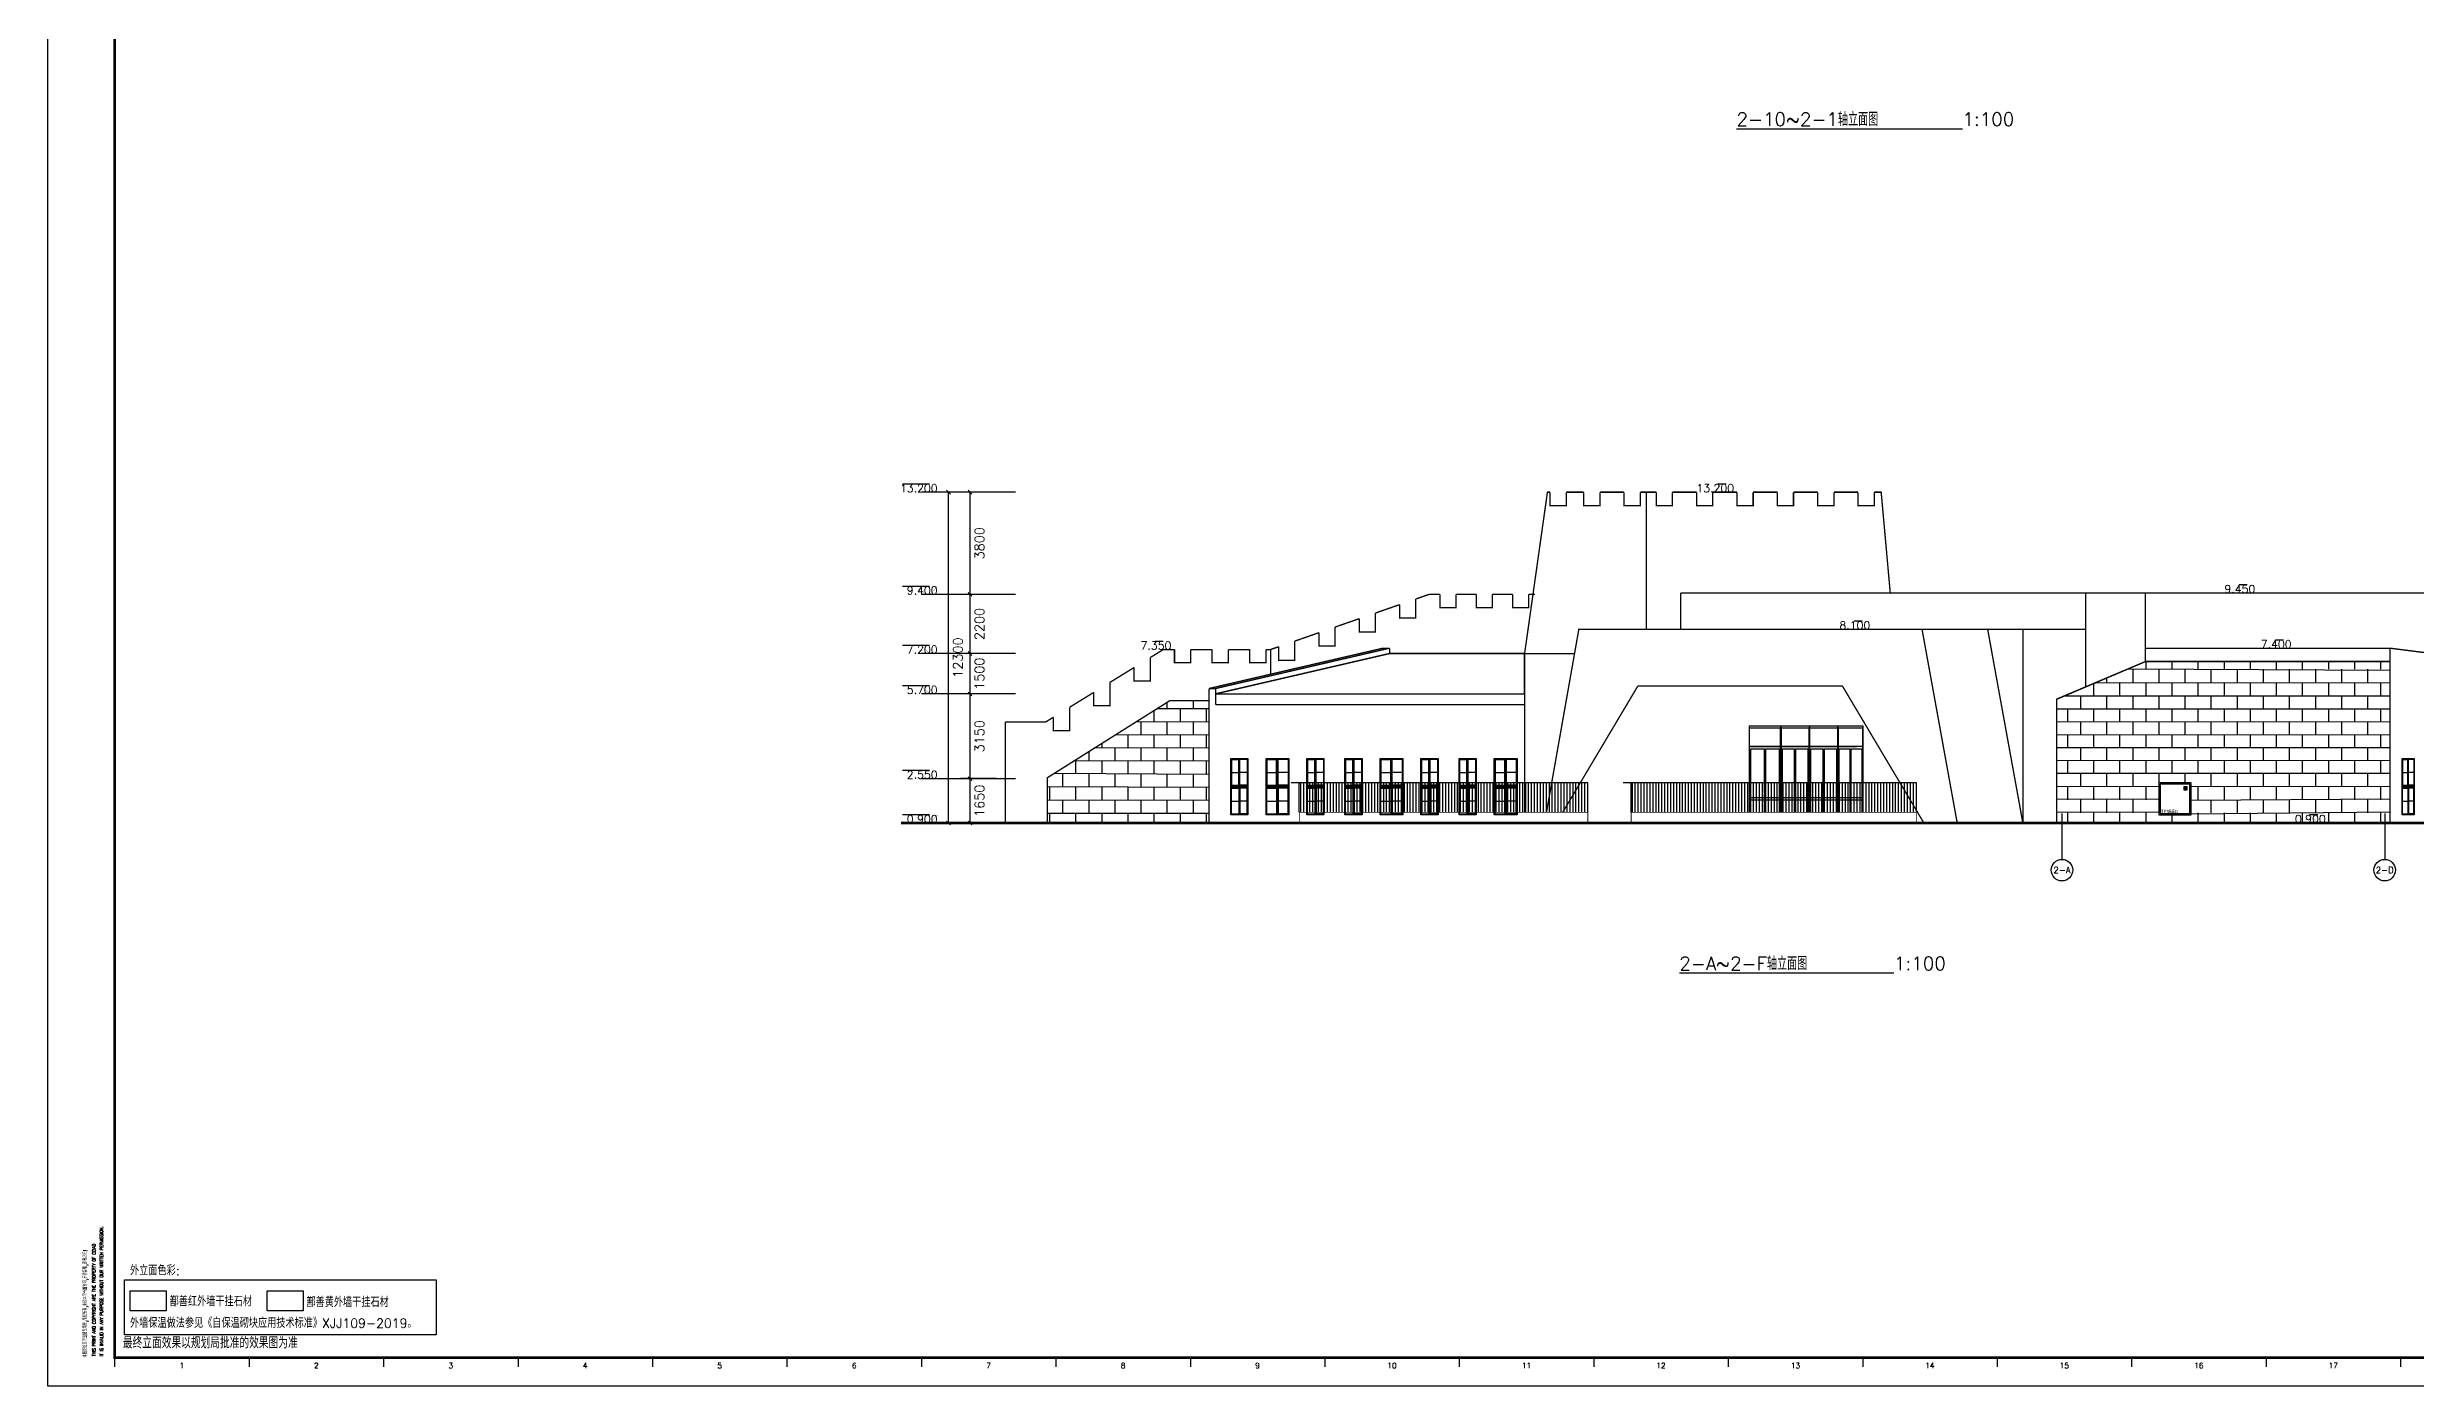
# Model space of a CAD drawing. Header units: inches. Extents: x 0 to 508000, y 0 to 738838.
# Drawn here: x 277300 to 365361, y 312703 to 362194 of the extents above; entities that cross this region are included whole.
import ezdxf
from ezdxf.enums import TextEntityAlignment as Align

# ---------------------------------------------------------------- set-up
doc = ezdxf.new("R2010")
doc.units = ezdxf.units.IN
doc.header["$LTSCALE"] = 1000
doc.header["$MEASUREMENT"] = 0
doc.layers.get('0').update_dxf_attribs({"true_color": 0xffffff})
for name, color, linetype, true_color in [('AXIS', 3, 'Continuous', 0x00ff00), ('DIM_ELEV', 3, 'Continuous', 0x00ff00), ('DIM_SYMB', 3, 'Continuous', 0x00ff00), ('E_WINDOW', 4, 'Continuous', 0x00ffff), ('PUB_DIM', 3, 'Continuous', 0x00ff00), ('PUB_TEXT', 7, 'Continuous', 0xffffff), ('TK', 7, 'Continuous', 0xffffff), ('ZG-图框层', 4, 'Continuous', 0x00ffff), ('图例', 3, 'Continuous', 0x00ff00), ('立面填充', 7, 'Continuous', 0x848484)]:
    doc.layers.add(name, color=color, linetype=linetype, true_color=true_color)
doc.styles.add('CCIAD-图框(版权说明)', font='SIMPLEX.shx', dxfattribs={"height": 0.2, "bigfont": 'gbcbig.shx'})
doc.styles.add('ISOCP', font='txt.shx', dxfattribs={"height": 0.2, "bigfont": 'gbcbig.shx'})
doc.styles.add('TXTSTY_ANONYMOUS', font='txt.shx', dxfattribs={"height": 0.2, "bigfont": 'gbcbig.shx'})
pattern_1 = [(0, (-815124227.1, -579178178.04), (0, 485.2416), []), (90, (-815124227.1, -579178178.04), (-485.2416, 485.2416), [485.2416, -485.2416])]

# ---------------------------------------------------------------- blocks, each defined once
blk = doc.blocks.new('DAnoyomous7024')
at = {"layer": 'DIM_ELEV', "lineweight": -3}
blk.add_line((361719, 333658), (361419, 333658), dxfattribs=at)
at = {"layer": 'DIM_ELEV', "lineweight": -3, "const_width": 1}
blk.add_lwpolyline([(361419, 333658), (362019, 333658), (361719, 333358)], close=True, dxfattribs=at)
at = {"layer": 'DIM_ELEV', "color": 7, "true_color": 0xffffff, "style": 'TXTSTY_ANONYMOUS'}
blk.add_text('0.900', height=297.5, dxfattribs=at).set_placement((362019, 333358), align=Align.RIGHT)
blk = doc.blocks.new('DAnoyomous7034')
at = {"layer": 'DIM_ELEV', "lineweight": -3}
blk.add_line((360451, 340158), (360151, 340158), dxfattribs=at)
at = {"layer": 'DIM_ELEV', "lineweight": -3, "const_width": 1}
blk.add_lwpolyline([(360151, 340158), (360751, 340158), (360451, 339858)], close=True, dxfattribs=at)
at = {"layer": 'DIM_ELEV', "color": 7, "true_color": 0xffffff, "style": 'TXTSTY_ANONYMOUS'}
blk.add_text('7.400', height=297.5, dxfattribs=at).set_placement((360751, 339858), align=Align.RIGHT)
blk = doc.blocks.new('DAnoyomous7040')
at = {"layer": 'DIM_ELEV', "lineweight": -3}
blk.add_line((359100, 342208), (358800, 342208), dxfattribs=at)
at = {"layer": 'DIM_ELEV', "lineweight": -3, "const_width": 1}
blk.add_lwpolyline([(358800, 342208), (359400, 342208), (359100, 341908)], close=True, dxfattribs=at)
at = {"layer": 'DIM_ELEV', "color": 7, "true_color": 0xffffff, "style": 'TXTSTY_ANONYMOUS'}
blk.add_text('9.450', height=297.5, dxfattribs=at).set_placement((359400, 341908), align=Align.RIGHT)
blk = doc.blocks.new('DAnoyomous7047')
at = {"layer": 'DIM_ELEV', "lineweight": -3}
blk.add_line((344782, 340858), (344482, 340858), dxfattribs=at)
at = {"layer": 'DIM_ELEV', "lineweight": -3, "const_width": 1}
blk.add_lwpolyline([(344482, 340858), (345082, 340858), (344782, 340558)], close=True, dxfattribs=at)
at = {"layer": 'DIM_ELEV', "color": 7, "true_color": 0xffffff, "style": 'TXTSTY_ANONYMOUS'}
blk.add_text('8.100', height=297.5, dxfattribs=at).set_placement((345082, 340558), align=Align.RIGHT)
blk = doc.blocks.new('bdhfgjhj')
at = {"color": 4, "lineweight": -3, "true_color": 0x00ffff}
for p, q in [((815464801, 579510136), (815464801, 579506936)), ((815465985, 579510136), (815464801, 579510136)), ((815464824, 579510080), (815465961, 579510080)), ((815464824, 579509386), (815464824, 579510080)), ((815465961, 579510080), (815465961, 579509386)), ((815465985, 579510136), (815465985, 579506936)), ((815465985, 579506936), (815465985, 579510136)), ((815467046, 579510136), (815465985, 579510136)), ((815466006, 579510080), (815467025, 579510080)), ((815466006, 579509386), (815466006, 579510080)), ((815467025, 579510080), (815467025, 579509386)), ((815467046, 579510136), (815467046, 579506936)), ((815467046, 579506936), (815467046, 579510136)), ((815468106, 579510136), (815467046, 579510136)), ((815467067, 579510080), (815468085, 579510080)), ((815467067, 579509386), (815467067, 579510080)), ((815468085, 579510080), (815468085, 579509386)), ((815468106, 579510136), (815468106, 579506936)), ((815469043, 579510136), (815468106, 579510136)), ((815468106, 579506936), (815468106, 579510136)), ((815468125, 579510080), (815469025, 579510080)), ((815468125, 579509386), (815468125, 579510080)), ((815469025, 579510080), (815469025, 579506936)), ((815469043, 579506936), (815469043, 579510136)), ((815464824, 579509386), (815465961, 579509386)), ((815465961, 579509386), (815464824, 579509386)), ((815464824, 579506936), (815464824, 579509386)), ((815464863, 579509293), (815465374, 579509293)), ((815464863, 579506936), (815464863, 579509293)), ((815465374, 579506936), (815465374, 579509293)), ((815465412, 579509293), (815465412, 579506936)), ((815465412, 579509293), (815465923, 579509293)), ((815465923, 579509293), (815465923, 579506936)), ((815465961, 579509386), (815465961, 579506936)), ((815466006, 579509386), (815467025, 579509386)), ((815467025, 579509386), (815466006, 579509386)), ((815466006, 579506936), (815466006, 579509386)), ((815466041, 579509293), (815466498, 579509293)), ((815466041, 579506936), (815466041, 579509293)), ((815466498, 579506936), (815466498, 579509293)), ((815466533, 579509293), (815466533, 579506936)), ((815466533, 579509293), (815466990, 579509293)), ((815466990, 579509293), (815466990, 579506936)), ((815467025, 579509386), (815467025, 579506936)), ((815467067, 579509386), (815468085, 579509386)), ((815468085, 579509386), (815467067, 579509386)), ((815467067, 579506936), (815467067, 579509386)), ((815467102, 579509293), (815467559, 579509293)), ((815467102, 579506936), (815467102, 579509293)), ((815467559, 579506936), (815467559, 579509293)), ((815467593, 579509293), (815467593, 579506936)), ((815467593, 579509293), (815468051, 579509293)), ((815468051, 579509293), (815468051, 579506936)), ((815468085, 579509386), (815468085, 579506936)), ((815468125, 579509386), (815468796, 579509386)), ((815469025, 579509386), (815468125, 579509386)), ((815468125, 579506936), (815468125, 579509386)), ((815468156, 579509293), (815468560, 579509293)), ((815468156, 579506936), (815468156, 579509293)), ((815468560, 579506936), (815468560, 579509293)), ((815468590, 579509293), (815468590, 579506936)), ((815468590, 579509293), (815468994, 579509293)), ((815468994, 579509293), (815468994, 579506936)), ((815465374, 579507473), (815464863, 579507473)), ((815465374, 579507380), (815464863, 579507380)), ((815465923, 579507473), (815465412, 579507473)), ((815465923, 579507380), (815465412, 579507380)), ((815466498, 579507473), (815466041, 579507473)), ((815466498, 579507380), (815466041, 579507380)), ((815466990, 579507473), (815466533, 579507473)), ((815466990, 579507380), (815466533, 579507380)), ((815467559, 579507473), (815467102, 579507473)), ((815467559, 579507380), (815467102, 579507380)), ((815468051, 579507473), (815467593, 579507473)), ((815468051, 579507380), (815467593, 579507380)), ((815468560, 579507473), (815468156, 579507473)), ((815468560, 579507380), (815468156, 579507380)), ((815468994, 579507473), (815468590, 579507473)), ((815468994, 579507380), (815468590, 579507380))]:
    blk.add_line(p, q, dxfattribs=at)
blk = doc.blocks.new('DAnoyomous7377')
at = {"layer": 'DIM_ELEV', "lineweight": -3}
blk.add_line((339719, 345957), (339419, 345957), dxfattribs=at)
at = {"layer": 'DIM_ELEV', "lineweight": -3, "const_width": 1}
blk.add_lwpolyline([(339419, 345957), (340019, 345957), (339719, 345657)], close=True, dxfattribs=at)
at = {"layer": 'DIM_ELEV', "color": 7, "true_color": 0xffffff, "style": 'TXTSTY_ANONYMOUS'}
blk.add_text('13.200', height=297.5, dxfattribs=at).set_placement((340019, 345657), align=Align.RIGHT)
blk = doc.blocks.new('DAnoyomous7394')
at = {"layer": 'DIM_ELEV', "lineweight": -3}
blk.add_line((318795, 340108), (318495, 340108), dxfattribs=at)
at = {"layer": 'DIM_ELEV', "lineweight": -3, "const_width": 1}
blk.add_lwpolyline([(318495, 340108), (319095, 340108), (318795, 339808)], close=True, dxfattribs=at)
at = {"layer": 'DIM_ELEV', "color": 7, "true_color": 0xffffff, "style": 'TXTSTY_ANONYMOUS'}
blk.add_text('7.350', height=297.5, dxfattribs=at).set_placement((319095, 339808), align=Align.RIGHT)
blk = doc.blocks.new('$EWDLib$00000535')
at = {"lineweight": -3, "ltscale": 100}
for p, q in [((0, 0), (0, 1400)), ((0, 1400), (1400, 1400)), ((50, 1375), (650, 1375)), ((50, 1375), (50, 737.5)), ((650, 737.5), (650, 1375)), ((700, 712.5), (700, 1400)), ((1350, 1375), (750, 1375)), ((750, 737.5), (750, 1375)), ((1350, 1375), (1350, 737.5)), ((1400, 1400), (1400, 0)), ((0, 712.5), (1400, 712.5)), ((0, 687.5), (1400, 687.5)), ((50, 1056.25), (650, 1056.25)), ((50, 737.5), (650, 737.5)), ((50, 25), (50, 662.5)), ((50, 662.5), (650, 662.5)), ((650, 662.5), (650, 25)), ((700, 0), (700, 687.5)), ((1350, 1056.25), (750, 1056.25)), ((1350, 737.5), (750, 737.5)), ((1350, 662.5), (750, 662.5)), ((750, 662.5), (750, 25)), ((1350, 25), (1350, 662.5)), ((1400, 0), (0, 0)), ((50, 343.75), (650, 343.75)), ((50, 25), (650, 25)), ((1350, 343.75), (750, 343.75)), ((1350, 25), (750, 25))]:
    blk.add_line(p, q, dxfattribs=at)
blk = doc.blocks.new('bvhgfjhkjtu')
at = {"true_color": 0xff00bf}
blk.add_hatch(color=220, dxfattribs=at).paths.add_polyline_path([(1276703, 705500), (1276670, 705443), (1276736, 705443)], flags=0)
at = {"color": 220, "lineweight": -3, "true_color": 0xff00bf}
for points in [[(1275713, 704481), (1276913, 704481), (1276913, 705681), (1275713, 705681)], [(1275763, 704531), (1276863, 704531), (1276863, 705631), (1275763, 705631)], [(1276703, 705500), (1276670, 705443), (1276736, 705443)]]:
    blk.add_lwpolyline(points, close=True, dxfattribs=at)
for points in [[(1276658, 705411), (1276748, 705411, 0.414214), (1276763, 705426), (1276763, 705516, 0.414214), (1276748, 705531), (1276658, 705531, 0.414214), (1276643, 705516), (1276643, 705426, 0.414214)], [(1276658, 705416), (1276748, 705416, 0.414214), (1276758, 705426), (1276758, 705516, 0.414214), (1276748, 705526), (1276658, 705526, 0.414214), (1276648, 705516), (1276648, 705426, 0.414214)]]:
    blk.add_lwpolyline(points, format="xyb", close=True, dxfattribs=at)
at = {"color": 220, "true_color": 0xff00bf, "style": 'TXTSTY_ANONYMOUS'}
blk.add_text('消防救援窗口', height=106.2, dxfattribs=at).set_placement((1275774, 704550))
blk = doc.blocks.new('DAnoyomous7525')
at = {"layer": 'DIM_ELEV', "lineweight": -3}
for p, q in [((310105, 333657), (309097, 333657)), ((313303, 333357), (309805, 333357))]:
    blk.add_line(p, q, dxfattribs=at)
at = {"layer": 'DIM_ELEV', "lineweight": -3, "const_width": 1}
blk.add_lwpolyline([(309805, 333657), (310405, 333657), (310105, 333357)], close=True, dxfattribs=at)
at = {"layer": 'DIM_ELEV', "color": 7, "true_color": 0xffffff, "style": 'TXTSTY_ANONYMOUS'}
blk.add_text('0.900', height=297.5, dxfattribs=at).set_placement((310405, 333357), align=Align.RIGHT)
blk = doc.blocks.new('DAnoyomous7548')
at = {"layer": 'PUB_DIM', "lineweight": -3}
for p, q in [((312576, 345658), (311258, 345658)), ((311679, 345587), (311537, 345729)), ((311608, 341858), (311608, 345658)), ((312576, 341858), (311258, 341858)), ((311679, 341787), (311537, 341928)), ((311608, 339658), (311608, 341858)), ((312576, 339658), (311258, 339658)), ((311679, 339587), (311537, 339729)), ((311608, 338158), (311608, 339658)), ((312576, 338158), (311258, 338158)), ((311679, 338087), (311537, 338229)), ((311608, 335008), (311608, 338158)), ((312576, 335008), (311258, 335008)), ((311679, 334937), (311537, 335079)), ((311608, 333358), (311608, 335008)), ((312576, 333358), (311258, 333358)), ((311679, 333287), (311537, 333429))]:
    blk.add_line(p, q, dxfattribs=at)
at = {"layer": 'PUB_DIM', "color": 7, "true_color": 0xffffff, "style": 'TXTSTY_ANONYMOUS'}
for s, p in [('3800', (311958, 343758)), ('2200', (311958, 340758)), ('1500', (311958, 338908)), ('3150', (311958, 336583)), ('1650', (311958, 334183))]:
    blk.add_text(s, height=350, rotation=90, dxfattribs=at).set_placement(p, align=Align.MIDDLE_CENTER)
blk = doc.blocks.new('DAnoyomous7555')
at = {"layer": 'PUB_DIM', "lineweight": -3}
for p, q in [((311776, 345658), (310458, 345658)), ((310879, 345587), (310737, 345729)), ((310808, 333358), (310808, 345658)), ((311776, 333358), (310458, 333358)), ((310879, 333287), (310737, 333429))]:
    blk.add_line(p, q, dxfattribs=at)
at = {"layer": 'PUB_DIM', "color": 7, "true_color": 0xffffff, "style": 'TXTSTY_ANONYMOUS'}
blk.add_text('12300', height=350, rotation=90, dxfattribs=at).set_placement((311158, 339508), align=Align.MIDDLE_CENTER)
blk = doc.blocks.new('DAnoyomous7560')
at = {"layer": 'DIM_ELEV', "lineweight": -3}
for p, q in [((310105, 335307), (309097, 335307)), ((313303, 335007), (309805, 335007))]:
    blk.add_line(p, q, dxfattribs=at)
at = {"layer": 'DIM_ELEV', "lineweight": -3, "const_width": 1}
blk.add_lwpolyline([(309805, 335307), (310405, 335307), (310105, 335007)], close=True, dxfattribs=at)
at = {"layer": 'DIM_ELEV', "color": 7, "true_color": 0xffffff, "style": 'TXTSTY_ANONYMOUS'}
blk.add_text('2.550', height=297.5, dxfattribs=at).set_placement((310405, 335007), align=Align.RIGHT)
blk = doc.blocks.new('DAnoyomous7565')
at = {"layer": 'DIM_ELEV', "lineweight": -3}
for p, q in [((310105, 338457), (309097, 338457)), ((313303, 338157), (309805, 338157))]:
    blk.add_line(p, q, dxfattribs=at)
at = {"layer": 'DIM_ELEV', "lineweight": -3, "const_width": 1}
blk.add_lwpolyline([(309805, 338457), (310405, 338457), (310105, 338157)], close=True, dxfattribs=at)
at = {"layer": 'DIM_ELEV', "color": 7, "true_color": 0xffffff, "style": 'TXTSTY_ANONYMOUS'}
blk.add_text('5.700', height=297.5, dxfattribs=at).set_placement((310405, 338157), align=Align.RIGHT)
blk = doc.blocks.new('DAnoyomous7570')
at = {"layer": 'DIM_ELEV', "lineweight": -3}
for p, q in [((310105, 339957), (309097, 339957)), ((313303, 339657), (309805, 339657))]:
    blk.add_line(p, q, dxfattribs=at)
at = {"layer": 'DIM_ELEV', "lineweight": -3, "const_width": 1}
blk.add_lwpolyline([(309805, 339957), (310405, 339957), (310105, 339657)], close=True, dxfattribs=at)
at = {"layer": 'DIM_ELEV', "color": 7, "true_color": 0xffffff, "style": 'TXTSTY_ANONYMOUS'}
blk.add_text('7.200', height=297.5, dxfattribs=at).set_placement((310405, 339657), align=Align.RIGHT)
blk = doc.blocks.new('DAnoyomous7575')
at = {"layer": 'DIM_ELEV', "lineweight": -3}
for p, q in [((310105, 342157), (309097, 342157)), ((313303, 341857), (309805, 341857))]:
    blk.add_line(p, q, dxfattribs=at)
at = {"layer": 'DIM_ELEV', "lineweight": -3, "const_width": 1}
blk.add_lwpolyline([(309805, 342157), (310405, 342157), (310105, 341857)], close=True, dxfattribs=at)
at = {"layer": 'DIM_ELEV', "color": 7, "true_color": 0xffffff, "style": 'TXTSTY_ANONYMOUS'}
blk.add_text('9.400', height=297.5, dxfattribs=at).set_placement((310405, 341857), align=Align.RIGHT)
blk = doc.blocks.new('DAnoyomous7580')
at = {"layer": 'DIM_ELEV', "lineweight": -3}
for p, q in [((310105, 345957), (309097, 345957)), ((313303, 345657), (309805, 345657))]:
    blk.add_line(p, q, dxfattribs=at)
at = {"layer": 'DIM_ELEV', "lineweight": -3, "const_width": 1}
blk.add_lwpolyline([(309805, 345957), (310405, 345957), (310105, 345657)], close=True, dxfattribs=at)
at = {"layer": 'DIM_ELEV', "color": 7, "true_color": 0xffffff, "style": 'TXTSTY_ANONYMOUS'}
blk.add_text('13.200', height=297.5, dxfattribs=at).set_placement((310405, 345657), align=Align.RIGHT)
blk = doc.blocks.new('DAnoyomous7590')
at = {"layer": 'AXIS', "lineweight": -3}
for p, q in [((352211, 333706), (352211, 332007)), ((364211, 333706), (364211, 332007)), ((372911, 333706), (372911, 332007))]:
    blk.add_line(p, q, dxfattribs=at)
for centre in [(352211, 331607), (364211, 331607), (372911, 331607)]:
    blk.add_circle(centre, 400, dxfattribs=at)
at = {"layer": 'AXIS', "color": 7, "true_color": 0xffffff, "style": 'TXTSTY_ANONYMOUS'}
for s, p in [('2-A', (352211, 331607)), ('2-D', (364211, 331607)), ('2-F', (372911, 331607))]:
    blk.add_text(s, height=233.3, dxfattribs=at).set_placement(p, align=Align.MIDDLE_CENTER)
blk = doc.blocks.new('DAnoyomous39694')
at = {"layer": 'DIM_SYMB', "lineweight": -3}
blk.add_line((340108, 359168), (348508, 359168), dxfattribs=at)
at = {"layer": 'DIM_SYMB', "color": 7, "true_color": 0xffffff, "style": 'TXTSTY_ANONYMOUS'}
for s, p in [('2-10~2-1轴立面图', (340108, 359273)), ('1:100', (348508, 359273))]:
    blk.add_text(s, height=500, dxfattribs=at).set_placement(p)
blk = doc.blocks.new('DAnoyomous39698')
at = {"layer": 'DIM_SYMB', "lineweight": -3}
blk.add_line((337983, 327783), (345963, 327783), dxfattribs=at)
at = {"layer": 'DIM_SYMB', "color": 7, "true_color": 0xffffff, "style": 'TXTSTY_ANONYMOUS'}
for s, p in [('2-A~2-F轴立面图', (337983, 327888)), ('1:100', (345964, 327888))]:
    blk.add_text(s, height=500, dxfattribs=at).set_placement(p)

msp = doc.modelspace()

# ---------------------------------------------------------------- hatches: boundary and pattern name
at = {"true_color": 0x848484}
h = msp.add_hatch(dxfattribs=at)
h.set_pattern_fill('玻璃,_O', color=252, scale=6350, angle=13.5)
h.set_pattern_definition([(13.5, (-815124297.13, -579177886.33), (-70.03360916, 291.71097612), [])])
h.paths.add_polyline_path([(332230, 339658), (327209, 339658), (320739, 338158), (332230, 338158)], flags=0)
at = {"true_color": 0x7f00ff}
h = msp.add_hatch(dxfattribs=at)
h.set_pattern_fill('AR-B816', color=190, scale=10160, angle=90, style=0)
h.set_pattern_definition(pattern_1)
h.paths.add_polyline_path([(364411, 339358), (355311, 339358), (352011, 337958), (352011, 333358), (364411, 333358)], flags=0)
h.paths.add_polyline_path([(355811, 333658), (357011, 333658), (357011, 334858), (355811, 334858)], flags=0)
h = msp.add_hatch(dxfattribs=at)
h.set_pattern_fill('AR-B816', color=190, scale=10160, angle=90, style=0)
h.set_pattern_definition(pattern_1)
h.paths.add_polyline_path([(314492, 333358), (320492, 333358), (320492, 337913), (319042, 337913), (314492, 335055)], flags=0)
h = msp.add_hatch(dxfattribs=at)
h.set_pattern_fill('AR-B816,_O', color=190, scale=5080, angle=90)
h.set_pattern_definition([(0, (-814946009.26, -579300417.93), (0, 242.6208), []), (90, (-814946009.26, -579300417.93), (-242.6208, 242.6208), [242.6208, -242.6208])])
h.paths.add_polyline_path([(280376, 315965), (280376, 315223), (281719, 315223), (281719, 315965)], flags=0)

# ---------------------------------------------------------------- linework, layer by layer
at = {"color": 2, "lineweight": -3, "true_color": 0xffff00}
for p, q in [((334579, 334858), (323551, 334858)), ((323851, 333758), (323851, 334858)), ((323909, 333758), (323909, 334858)), ((324019, 333758), (324019, 334858)), ((324129, 333758), (324129, 334858)), ((324239, 333758), (324239, 334858)), ((324349, 333758), (324349, 334858)), ((324459, 333758), (324459, 334858)), ((324569, 333758), (324569, 334858)), ((324679, 333758), (324679, 334858)), ((324789, 333758), (324789, 334858)), ((324899, 333758), (324899, 334858)), ((325009, 333758), (325009, 334858)), ((325119, 333758), (325119, 334858)), ((325229, 333758), (325229, 334858)), ((325339, 333758), (325339, 334858)), ((325449, 333758), (325449, 334858)), ((325559, 333758), (325559, 334858)), ((325669, 333758), (325669, 334858)), ((325779, 333758), (325779, 334858)), ((325889, 333758), (325889, 334858)), ((325999, 333758), (325999, 334858)), ((326109, 333758), (326109, 334858)), ((326219, 333758), (326219, 334858)), ((326329, 333758), (326329, 334858)), ((326439, 333758), (326439, 334858)), ((326549, 333758), (326549, 334858)), ((326659, 333758), (326659, 334858)), ((326769, 333758), (326769, 334858)), ((326879, 333758), (326879, 334858)), ((326989, 333758), (326989, 334858)), ((327099, 333758), (327099, 334858)), ((327209, 333758), (327209, 334858)), ((327319, 333758), (327319, 334858)), ((327429, 333758), (327429, 334858)), ((327539, 333758), (327539, 334858)), ((327649, 333758), (327649, 334858)), ((327759, 333758), (327759, 334858)), ((327869, 333758), (327869, 334858)), ((327979, 333758), (327979, 334858)), ((328089, 333758), (328089, 334858)), ((328199, 333758), (328199, 334858)), ((328309, 333758), (328309, 334858)), ((328419, 333758), (328419, 334858)), ((328529, 333758), (328529, 334858)), ((328639, 333758), (328639, 334858)), ((328749, 333758), (328749, 334858)), ((328859, 333758), (328859, 334858)), ((328969, 333758), (328969, 334858)), ((329079, 333758), (329079, 334858)), ((329189, 333758), (329189, 334858)), ((329299, 333758), (329299, 334858)), ((329409, 333758), (329409, 334858)), ((329519, 333758), (329519, 334858)), ((329629, 333758), (329629, 334858)), ((329739, 333758), (329739, 334858)), ((329849, 333758), (329849, 334858)), ((329959, 333758), (329959, 334858)), ((330069, 333758), (330069, 334858)), ((330179, 333758), (330179, 334858)), ((330289, 333758), (330289, 334858)), ((330399, 333758), (330399, 334858)), ((330509, 333758), (330509, 334858)), ((330619, 333758), (330619, 334858)), ((330729, 333758), (330729, 334858)), ((330839, 333758), (330839, 334858)), ((330949, 333758), (330949, 334858)), ((331059, 333758), (331059, 334858)), ((331169, 333758), (331169, 334858)), ((331279, 333758), (331279, 334858)), ((331389, 333758), (331389, 334858)), ((331499, 333758), (331499, 334858)), ((331609, 333758), (331609, 334858)), ((331719, 333758), (331719, 334858)), ((331829, 333758), (331829, 334858)), ((331939, 333758), (331939, 334858)), ((332049, 333758), (332049, 334858)), ((332159, 333758), (332159, 334858)), ((332269, 333758), (332269, 334858)), ((332379, 333758), (332379, 334858)), ((332489, 333758), (332489, 334858)), ((332599, 333758), (332599, 334858)), ((332709, 333758), (332709, 334858)), ((332819, 333758), (332819, 334858)), ((332929, 333758), (332929, 334858)), ((333039, 333758), (333039, 334858)), ((333149, 333758), (333149, 334858)), ((333259, 333758), (333259, 334858)), ((333369, 333758), (333369, 334858)), ((333479, 333758), (333479, 334858)), ((333589, 333758), (333589, 334858)), ((333699, 333758), (333699, 334858)), ((333809, 333758), (333809, 334858)), ((333919, 333758), (333919, 334858)), ((334029, 333758), (334029, 334858)), ((334139, 333758), (334139, 334858)), ((334249, 333758), (334249, 334858)), ((334359, 333758), (334359, 334858)), ((334469, 333758), (334469, 334858)), ((334579, 333758), (334579, 334858)), ((346796, 334858), (335890, 334858)), ((336190, 333758), (336190, 334858)), ((336236, 333758), (336236, 334858)), ((336346, 333758), (336346, 334858)), ((336456, 333758), (336456, 334858)), ((336566, 333758), (336566, 334858)), ((336676, 333758), (336676, 334858)), ((336786, 333758), (336786, 334858)), ((336896, 333758), (336896, 334858)), ((337006, 333758), (337006, 334858)), ((337116, 333758), (337116, 334858)), ((337226, 333758), (337226, 334858)), ((337336, 333758), (337336, 334858)), ((337446, 333758), (337446, 334858)), ((337556, 333758), (337556, 334858)), ((337666, 333758), (337666, 334858)), ((337776, 333758), (337776, 334858)), ((337886, 333758), (337886, 334858)), ((337996, 333758), (337996, 334858)), ((338106, 333758), (338106, 334858)), ((338216, 333758), (338216, 334858)), ((338326, 333758), (338326, 334858)), ((338436, 333758), (338436, 334858)), ((338546, 333758), (338546, 334858)), ((338656, 333758), (338656, 334858)), ((338766, 333758), (338766, 334858)), ((338876, 333758), (338876, 334858)), ((338986, 333758), (338986, 334858)), ((339096, 333758), (339096, 334858)), ((339206, 333758), (339206, 334858)), ((339316, 333758), (339316, 334858)), ((339426, 333758), (339426, 334858)), ((339536, 333758), (339536, 334858)), ((339646, 333758), (339646, 334858)), ((339756, 333758), (339756, 334858)), ((339866, 333758), (339866, 334858)), ((339976, 333758), (339976, 334858)), ((340086, 333758), (340086, 334858)), ((340196, 333758), (340196, 334858)), ((340306, 333758), (340306, 334858)), ((340416, 333758), (340416, 334858)), ((340526, 333758), (340526, 334858)), ((340636, 333758), (340636, 334858)), ((340746, 333758), (340746, 334858)), ((340856, 333758), (340856, 334858)), ((340966, 333758), (340966, 334858)), ((341076, 333758), (341076, 334858)), ((341186, 333758), (341186, 334858)), ((341296, 333758), (341296, 334858)), ((341406, 333758), (341406, 334858)), ((341516, 333758), (341516, 334858)), ((341626, 333758), (341626, 334858)), ((341736, 333758), (341736, 334858)), ((341846, 333758), (341846, 334858)), ((341956, 333758), (341956, 334858)), ((342066, 333758), (342066, 334858)), ((342176, 333758), (342176, 334858)), ((342286, 333758), (342286, 334858)), ((342396, 333758), (342396, 334858)), ((342506, 333758), (342506, 334858)), ((342616, 333758), (342616, 334858)), ((342726, 333758), (342726, 334858)), ((342836, 333758), (342836, 334858)), ((342946, 333758), (342946, 334858)), ((343056, 333758), (343056, 334858)), ((343166, 333758), (343166, 334858)), ((343276, 333758), (343276, 334858)), ((343386, 333758), (343386, 334858)), ((343496, 333758), (343496, 334858)), ((343606, 333758), (343606, 334858)), ((343716, 333758), (343716, 334858)), ((343826, 333758), (343826, 334858)), ((343936, 333758), (343936, 334858)), ((344046, 333758), (344046, 334858)), ((344156, 333758), (344156, 334858)), ((344266, 333758), (344266, 334858)), ((344376, 333758), (344376, 334858)), ((344486, 333758), (344486, 334858)), ((344596, 333758), (344596, 334858)), ((344706, 333758), (344706, 334858)), ((344816, 333758), (344816, 334858)), ((344926, 333758), (344926, 334858)), ((345036, 333758), (345036, 334858)), ((345146, 333758), (345146, 334858)), ((345256, 333758), (345256, 334858)), ((345366, 333758), (345366, 334858)), ((345476, 333758), (345476, 334858)), ((345586, 333758), (345586, 334858)), ((345696, 333758), (345696, 334858)), ((345806, 333758), (345806, 334858)), ((345916, 333758), (345916, 334858)), ((346026, 333758), (346026, 334858)), ((346136, 333758), (346136, 334858)), ((346246, 333758), (346246, 334858)), ((346356, 333758), (346356, 334858)), ((346466, 333758), (346466, 334858)), ((346576, 333758), (346576, 334858)), ((346686, 333758), (346686, 334858)), ((346796, 333758), (346796, 334858))]:
    msp.add_line(p, q, dxfattribs=at)
at = {"lineweight": -3}
for points, const_width in [([(332230, 339658), (333078, 345658)], 50), ([(333178, 345658), (333078, 345658)], 50), ([(333078, 345658), (333178, 345658)], 50), ([(333778, 345658), (333778, 345158), (333178, 345158), (333178, 345658)], 50), ([(333778, 345658), (334428, 345658)], 50), ([(334428, 345658), (334005, 345658)], 50), ([(335028, 345658), (335028, 345158), (334428, 345158), (334428, 345658)], 50), ([(335028, 345658), (335928, 345658)], 50), ([(336528, 345658), (336528, 345158), (335928, 345158), (335928, 345658)], 50), ([(336528, 345658), (337128, 345658)], 50), ([(336755, 340558), (336755, 345658)], 50), ([(337728, 345658), (337728, 345158), (337128, 345158), (337128, 345658)], 50), ([(337728, 345658), (338628, 345658)], 50), ([(339228, 345658), (339228, 345158), (338628, 345158), (338628, 345658)], 50), ([(339228, 345658), (340128, 345658)], 50), ([(340728, 345658), (340728, 345158), (340128, 345158), (340128, 345658)], 50), ([(340728, 345658), (341628, 345658)], 50), ([(342228, 345658), (342228, 345158), (341628, 345158), (341628, 345658)], 50), ([(342228, 345658), (343128, 345658)], 50), ([(343728, 345658), (343728, 345158), (343128, 345158), (343128, 345658)], 50), ([(343728, 345658), (344628, 345658)], 50), ([(345228, 345658), (345228, 345158), (344628, 345158), (344628, 345658)], 50), ([(345228, 345658), (345488, 345658)], 50), ([(345488, 345658), (345826, 341908)], 50), ([(328183, 341686), (328183, 340977), (327583, 340977), (327583, 341477)], 50), ([(328183, 341686), (328694, 341864)], 50), ([(328694, 341864), (329083, 341864)], 50), ([(329683, 341864), (329683, 341364), (329083, 341364), (329083, 341864)], 50), ([(329683, 341864), (330433, 341864)], 50), ([(331033, 341864), (331033, 341364), (330433, 341364), (330433, 341864)], 50), ([(331033, 341864), (331783, 341864)], 50), ([(332383, 341864), (332383, 341364), (331783, 341364), (331783, 341864)], 50), ([(332383, 341864), (332620, 341864)], 50), ([(368011, 341908), (338028, 341908)], 50), ([(338028, 341908), (338028, 340558)], 50), ([(353086, 341908), (353086, 338414)], 50), ([(355311, 341908), (355311, 339358)], 50), ([(325183, 340643), (326083, 340956)], 50), ([(326683, 341164), (326683, 340456), (326083, 340456), (326083, 340956)], 50), ([(326683, 341164), (327583, 341477)], 50), ([(322783, 339808), (323083, 339912)], 50), ([(323683, 340121), (323683, 339412), (323083, 339412), (323083, 339912)], 50), ([(323683, 340121), (324583, 340434)], 50), ([(325183, 340643), (325183, 339934), (324583, 339934), (324583, 340434)], 50), ([(334245, 340558), (333043, 333758)], 50), ([(353086, 340558), (334210, 340558)], 50), ([(348316, 333358), (347008, 340558)], 50), ([(350756, 333358), (349448, 340558)], 50), ([(350756, 333358), (350756, 340558)], 50), ([(316811, 338586), (317711, 339140)], 50), ([(318311, 339510), (318311, 338640), (317711, 338640), (317711, 339140)], 50), ([(318311, 339510), (318795, 339808)], 50), ([(318795, 339808), (319211, 339808)], 50), ([(319811, 339808), (319811, 339314), (319211, 339314), (319211, 339814)], 50), ([(319811, 339808), (320611, 339808)], 50), ([(320492, 338358), (326962, 339858)], 50), ([(321211, 339808), (321211, 339314), (320611, 339314), (320611, 339814)], 50), ([(320739, 338358), (327209, 339858)], 50), ([(320739, 338158), (327209, 339658)], 50), ([(321211, 339808), (322011, 339808)], 50), ([(322611, 339808), (322611, 339314), (322011, 339314), (322011, 339814)], 50), ([(322611, 339808), (322783, 339808)], 50), ([(322783, 339808), (322783, 338889)], 50), ([(327209, 339858), (326962, 339858)], 50), ([(327209, 339858), (327209, 339658)], 50), ([(327209, 339658), (332230, 339658)], 50), ([(332230, 339658), (332230, 333758)], 50), ([(332230, 339658), (334086, 339658)], 50), ([(355311, 339358), (352011, 337958)], 50), ([(355311, 339858), (364411, 339858)], 50), ([(355311, 339358), (364411, 339358)], 50), ([(364411, 339858), (364411, 333358)], 50), ([(364411, 339858), (373111, 338743)], 50), ([(315311, 337662), (316211, 338216)], 50), ([(316811, 338586), (316811, 337716), (316211, 337716), (316211, 338216)], 50), ([(320739, 338358), (320492, 338358)], 50), ([(320492, 333358), (320492, 338358)], 50), ([(320739, 337758), (320739, 338358)], 50), ([(320739, 338158), (332230, 338158)], 50), ([(336444, 338458), (333648, 333758)], 50), ([(344043, 338458), (336444, 338458)], 50), ([(347077, 333358), (344043, 338458)], 50), ([(314411, 337108), (314711, 337293)], 50), ([(315311, 337662), (315311, 336793), (314711, 336793), (314711, 337293)], 50), ([(320739, 337758), (332230, 337758)], 50), ([(352011, 337958), (352011, 333358)], 50), ([(312926, 333358), (312926, 335008), (312926, 337108)], 50), ([(312926, 337108), (314411, 337108)], 50), ([(378405, 333358), (309038, 333358)], 100)]:
    msp.add_lwpolyline(points, dxfattribs=dict(at, const_width=const_width))
for points in [[(332230, 339658), (327209, 339658), (320739, 338158), (332230, 338158)], [(364411, 339358), (355311, 339358), (352011, 337958), (352011, 333358), (364411, 333358)], [(314492, 333358), (314492, 335055), (319042, 337913), (320492, 337913), (320492, 333358)], [(280169, 316373), (291759, 316373), (291759, 314325), (280169, 314325)]]:
    msp.add_lwpolyline(points, close=True, dxfattribs=at)
at = {"color": 190, "lineweight": -3, "true_color": 0x7f00ff, "const_width": 20}
for points in [[(314492, 335055), (319042, 337913)], [(319042, 337913), (320492, 337913)]]:
    msp.add_lwpolyline(points, dxfattribs=at)
msp.add_lwpolyline([(355811, 333658), (357011, 333658), (357011, 334858), (355811, 334858)], close=True, dxfattribs=at)
at = {"color": 2, "lineweight": -3, "true_color": 0xffff00, "const_width": 30}
for points in [[(334579, 333758), (323851, 333758)], [(323851, 333758), (323851, 333358)], [(334579, 333358), (334579, 333758)], [(346796, 333758), (336190, 333758)], [(336190, 333758), (336190, 333358)], [(346796, 333358), (346796, 333758)]]:
    msp.add_lwpolyline(points, dxfattribs=at)
at = {"layer": 'TK', "lineweight": -3}
for p, q in [((279800, 313530), (279800, 313138)), ((284800, 313530), (284800, 313138)), ((289800, 313530), (289800, 313138)), ((294800, 313530), (294800, 313138)), ((299800, 313530), (299800, 313138)), ((304800, 313530), (304800, 313138)), ((309800, 313530), (309800, 313138)), ((314800, 313530), (314800, 313138)), ((319800, 313530), (319800, 313138)), ((324800, 313530), (324800, 313138)), ((329800, 313530), (329800, 313138)), ((334800, 313530), (334800, 313138)), ((339800, 313530), (339800, 313138)), ((344800, 313530), (344800, 313138)), ((349800, 313530), (349800, 313138)), ((354800, 313530), (354800, 313138)), ((359800, 313530), (359800, 313138)), ((364800, 313530), (364800, 313138))]:
    msp.add_line(p, q, dxfattribs=at)
at = {"layer": 'ZG-图框层', "lineweight": -3}
msp.add_lwpolyline([(277300, 396538), (277300, 312438), (411100, 312438), (411100, 396538)], close=True, dxfattribs=at)
at = {"layer": 'ZG-图框层', "lineweight": -3, "const_width": 100}
msp.add_lwpolyline([(279800, 313484), (279800, 395538), (410100, 395538), (410100, 313484)], close=True, dxfattribs=at)
at = {"layer": '图例', "lineweight": -3, "ltscale": 0.5}
for points in [[(280376, 315965), (281719, 315965), (281719, 315223), (280376, 315223)], [(285471, 315965), (286814, 315965), (286814, 315223), (285471, 315223)]]:
    msp.add_lwpolyline(points, close=True, dxfattribs=at)
at = {"layer": '立面填充', "lineweight": -3}
msp.add_line((291759, 314325), (280169, 314325), dxfattribs=at)

# ---------------------------------------------------------------- block references
for name, p in [('bdhfgjhj', (-815124227, -579173178)), ('bvhgfjhkjtu', (-919902, -370823))]:
    msp.add_blockref(name, p)
at = {"layer": 'AXIS'}
msp.add_blockref('DAnoyomous7590', (0, 0), dxfattribs=at)
at = {"layer": 'DIM_ELEV'}
for name in ['DAnoyomous7580', 'DAnoyomous7377', 'DAnoyomous7575', 'DAnoyomous7040', 'DAnoyomous7047', 'DAnoyomous7570', 'DAnoyomous7394', 'DAnoyomous7034', 'DAnoyomous7565', 'DAnoyomous7560', 'DAnoyomous7525', 'DAnoyomous7024']:
    msp.add_blockref(name, (0, 0), dxfattribs=at)
at = {"layer": 'DIM_SYMB'}
for name in ['DAnoyomous39694', 'DAnoyomous39698']:
    msp.add_blockref(name, (0, 0), dxfattribs=at)
at = {"layer": 'E_WINDOW', "yscale": 1.5, "rotation": 180}
for p, xscale in [((321941, 335758), 0.4545686433996473), ((323462, 335758), 0.6060915266616005), ((324770, 335758), 0.4545686433996473), ((326184, 335758), 0.4545686433996473), ((327704, 335758), 0.6060915266616005), ((329012, 335758), 0.4545686433996473), ((330427, 335758), 0.4545686433996473), ((331947, 335758), 0.6060915266616005), ((365311, 335758), 0.3214285714285715)]:
    msp.add_blockref('$EWDLib$00000535', p, dxfattribs=dict(at, xscale=xscale))
at = {"layer": 'PUB_DIM'}
for name in ['DAnoyomous7555', 'DAnoyomous7548']:
    msp.add_blockref(name, (0, 0), dxfattribs=at)

# ---------------------------------------------------------------- texts
at = {"layer": 'PUB_TEXT', "style": 'TXTSTY_ANONYMOUS'}
for s, height, p in [('外立面色彩:', 340, (280373, 316547)), ('鄯善红外墙干挂石材', 340, (281846, 315397)), ('鄯善黄外墙干挂石材', 340, (286935, 315366)), ('外墙保温做法参见《自保温砌块应用技术标准》XJJ109-2019。', 340, (280373, 314594)), ('最终立面效果以规划局批准的效果图为准', 425, (280107, 313825))]:
    msp.add_text(s, height=height, dxfattribs=at).set_placement(p)
at = {"layer": 'TK', "style": 'CCIAD-图框(版权说明)', "width": 0.8}
for s, height, p in [('THIS PRINT AND COPYRIGHT ARE THE PROPERTY OF CCIAD ', 120, (279090, 313530)), ('IT IS INVALID IN ANY PURPOSE WITHOUT OUR WRITTEN PERMISSION.', 120, (279371, 313530)), ('本图须加盖院出图专用章,版权所有,未经本院书面许可,不得翻制,违者必究!', 150, (278778, 313487))]:
    msp.add_text(s, height=height, rotation=90, dxfattribs=at).set_placement(p)
at = {"layer": 'TK', "style": 'ISOCP'}
for s, p in [('1', (282300, 313188)), ('2', (287300, 313188)), ('3', (292300, 313188)), ('4', (297300, 313188)), ('5', (302300, 313188)), ('6', (307300, 313188)), ('7', (312300, 313188)), ('8', (317300, 313188)), ('9', (322300, 313188)), ('10', (327300, 313188)), ('11', (332300, 313188)), ('12', (337300, 313188)), ('13', (342300, 313188)), ('14', (347300, 313188)), ('15', (352300, 313188)), ('16', (357300, 313188)), ('17', (362300, 313188))]:
    msp.add_text(s, height=200, dxfattribs=at).set_placement(p, align=Align.MIDDLE_CENTER)

doc.saveas('drawing.dxf')
